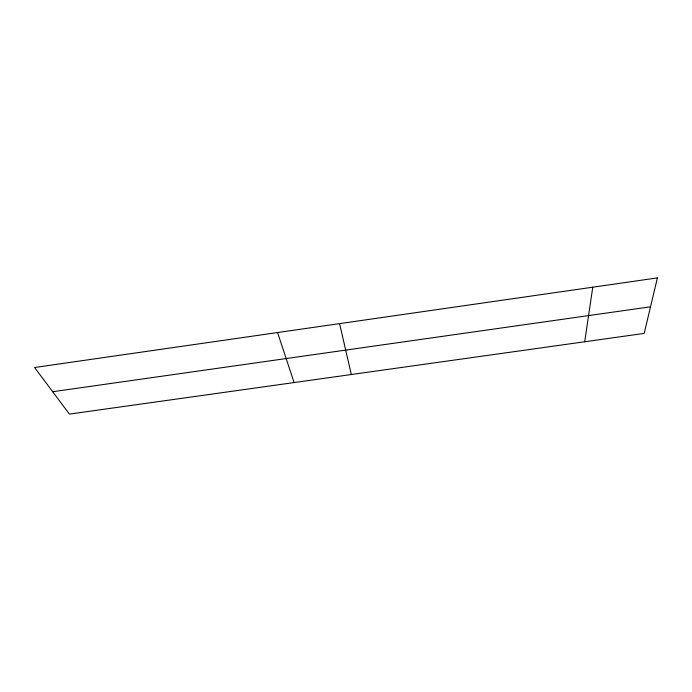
<?xml version="1.0" encoding="UTF-8"?>
<svg xmlns="http://www.w3.org/2000/svg" width="692" height="692" viewBox="0 0 692 692"><rect width="100%" height="100%" fill="white"/><g stroke="black" fill="none" stroke-linecap="round" stroke-linejoin="round"><path stroke-width="1.04" d="M584.705 341.762L592.767 287.197M52.696 391.724L650.523 306.798M277.57 332.541L294.083 382.564M339.573 323.622L351.32 374.528M657.4 277.899L644.183 333.414L69.408 414.101L34.6 367.504L657.4 277.899"/></g></svg>
